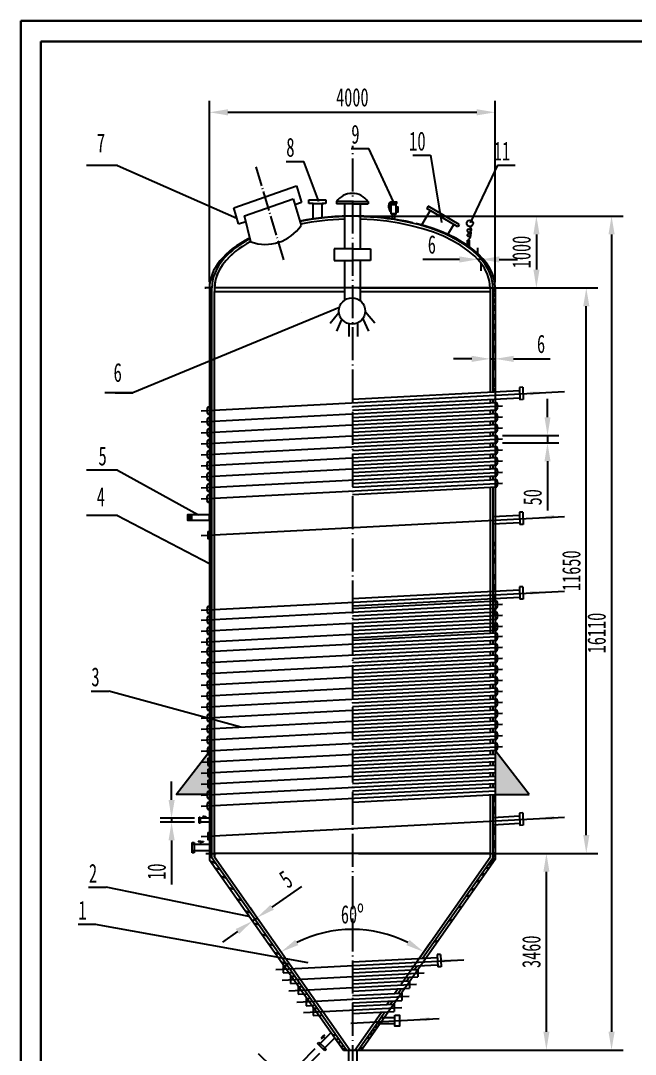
# Model space of a CAD drawing. Header units: millimetres. Extents: x 1191 to 2490, y 1247 to 2558.
# Drawn here: x 1191.2 to 1258.1, y 1314.1 to 1426.7 of the extents above; entities that cross this region are included whole.
import ezdxf

# ---------------------------------------------------------------- set-up
doc = ezdxf.new("R2010")
doc.units = ezdxf.units.MM
doc.header["$LTSCALE"] = 0.03
doc.linetypes.add('ACAD_ISO04W100', pattern=[30, 24, -3, 0, -3])
doc.layers.add('细实线', color=7, linetype='Continuous')
doc.styles.get("Standard").update_dxf_attribs({"font": '', "width": 0.65, "height": 2})
doc.styles.get('Standard').set_extended_font_data('SimSun')
doc.dimstyles.new('标注', dxfattribs={"dimtxt": 2, "dimasz": 2, "dimexe": 1.25, "dimexo": 0.625, "dimtad": 1, "dimdec": 3, "dimtxsty": 'Standard', "dimcen": 2.5, "dimclrd": 256, "dimclre": 256, "dimclrt": 256, "dimadec": 0, "dimazin": 0, "dimtfac": 1, "dimtdec": 3, "dimtmove": 0, "dimatfit": 3, "dimfxl": 1, "dimarcsym": 0})

# ---------------------------------------------------------------- blocks, each defined once
blk = doc.blocks.new('*D1')
at = {"layer": 'Defpoints', "color": 0}
for p in [(1212.28, 1335.59), (1230.02, 1327.43), (1232.23, 1321.23), (1231.89, 1320.74), (1227, 1314.57)]:
    blk.add_point(p, dxfattribs=at)
at = {"layer": '细实线', "lineweight": -2}
blk.add_line((1232.59, 1321.74), (1235.77, 1326.29), dxfattribs=at)
blk.add_arc((1227.28, 1314.17), 13.54, 63.4693, 116.5307, dxfattribs=at)
at = {"layer": '细实线'}
for points in [[(1221.4, 1326), (1221.06, 1326.57), (1219.52, 1325.26)], [(1233.5, 1326.57), (1233.16, 1326), (1235.05, 1325.26)]]:
    blk.add_solid(points, dxfattribs=at)
at = {"layer": '细实线', "lineweight": 25, "insert": (1227.28, 1329.34), "char_height": 2, "attachment_point": 5}
blk.add_mtext('60º', dxfattribs=at)
blk = doc.blocks.new('*D2')
at = {"layer": 'Defpoints', "color": 0}
for p in [(1242.83, 1416.73), (1211.73, 1397.59), (1242.83, 1397.59)]:
    blk.add_point(p, dxfattribs=at)
at = {"layer": '细实线', "lineweight": -2}
for p, q in [((1211.73, 1398.22), (1211.73, 1417.98)), ((1242.83, 1398.22), (1242.83, 1417.98)), ((1213.73, 1416.73), (1240.83, 1416.73))]:
    blk.add_line(p, q, dxfattribs=at)
at = {"layer": '细实线'}
for points in [[(1213.73, 1417.06), (1213.73, 1416.39), (1211.73, 1416.73)], [(1240.83, 1417.06), (1240.83, 1416.39), (1242.83, 1416.73)]]:
    blk.add_solid(points, dxfattribs=at)
at = {"layer": '细实线', "lineweight": 25, "insert": (1227.28, 1418.35), "char_height": 2, "attachment_point": 5}
blk.add_mtext('4000', dxfattribs=at)
blk = doc.blocks.new('*D3')
at = {"layer": 'Defpoints', "color": 0}
for p in [(1227.32, 1335.99), (1248.41, 1335.99), (1227.3, 1314.57)]:
    blk.add_point(p, dxfattribs=at)
at = {"layer": '细实线', "lineweight": -2}
for p, q in [((1227.94, 1335.99), (1249.66, 1335.99)), ((1248.41, 1316.57), (1248.41, 1333.99)), ((1227.93, 1314.57), (1249.66, 1314.57))]:
    blk.add_line(p, q, dxfattribs=at)
at = {"layer": '细实线'}
for points in [[(1248.08, 1333.99), (1248.74, 1333.99), (1248.41, 1335.99)], [(1248.08, 1316.57), (1248.74, 1316.57), (1248.41, 1314.57)]]:
    blk.add_solid(points, dxfattribs=at)
at = {"layer": '细实线', "lineweight": 25, "insert": (1246.78, 1325.28), "char_height": 2, "attachment_point": 5, "rotation": 90}
blk.add_mtext('3460', dxfattribs=at)
blk = doc.blocks.new('*D4')
at = {"layer": 'Defpoints', "color": 0}
for p in [(1227.32, 1405.43), (1227.32, 1397.59), (1247.32, 1397.59)]:
    blk.add_point(p, dxfattribs=at)
at = {"layer": '细实线', "lineweight": -2}
for p, q in [((1227.94, 1405.43), (1248.57, 1405.43)), ((1247.32, 1403.43), (1247.32, 1399.59)), ((1227.94, 1397.59), (1248.57, 1397.59))]:
    blk.add_line(p, q, dxfattribs=at)
at = {"layer": '细实线'}
for points in [[(1246.99, 1403.43), (1247.66, 1403.43), (1247.32, 1405.43)], [(1246.99, 1399.59), (1247.66, 1399.59), (1247.32, 1397.59)]]:
    blk.add_solid(points, dxfattribs=at)
at = {"layer": '细实线', "lineweight": 25, "insert": (1245.7, 1401.51), "char_height": 2, "attachment_point": 5, "rotation": 90}
blk.add_mtext('1000', dxfattribs=at)
blk = doc.blocks.new('*D5')
at = {"layer": 'Defpoints', "color": 0}
for p in [(1227.32, 1405.43), (1227.32, 1314.57), (1255.5, 1314.57)]:
    blk.add_point(p, dxfattribs=at)
at = {"layer": '细实线', "lineweight": -2}
for p, q in [((1227.94, 1405.43), (1256.75, 1405.43)), ((1255.5, 1403.43), (1255.5, 1316.57)), ((1227.94, 1314.57), (1256.75, 1314.57))]:
    blk.add_line(p, q, dxfattribs=at)
at = {"layer": '细实线'}
for points in [[(1255.17, 1403.43), (1255.84, 1403.43), (1255.5, 1405.43)], [(1255.17, 1316.57), (1255.84, 1316.57), (1255.5, 1314.57)]]:
    blk.add_solid(points, dxfattribs=at)
at = {"layer": '细实线', "lineweight": 25, "insert": (1253.88, 1360), "char_height": 2, "attachment_point": 5, "rotation": 90}
blk.add_mtext('16110', dxfattribs=at)
blk = doc.blocks.new('*D6')
at = {"layer": 'Defpoints', "color": 0}
for p in [(1241.28, 1401.01), (1240.94, 1400.7), (1240.94, 1400.7)]:
    blk.add_point(p, dxfattribs=at)
at = {"layer": '细实线', "lineweight": -2}
for p, q in [((1240.94, 1401.32), (1240.94, 1401.95)), ((1238.94, 1400.7), (1234.94, 1400.7)), ((1241.28, 1400.7), (1240.94, 1400.7)), ((1241.28, 1400.38), (1241.28, 1399.45)), ((1243.28, 1400.7), (1245.28, 1400.7))]:
    blk.add_line(p, q, dxfattribs=at)
at = {"layer": '细实线'}
for points in [[(1238.94, 1401.03), (1238.94, 1400.36), (1240.94, 1400.7)], [(1243.28, 1401.03), (1243.28, 1400.36), (1241.28, 1400.7)]]:
    blk.add_solid(points, dxfattribs=at)
at = {"layer": '细实线', "lineweight": 25, "insert": (1235.94, 1402.32), "char_height": 2, "attachment_point": 5}
blk.add_mtext('6', dxfattribs=at)
blk = doc.blocks.new('*D7')
at = {"layer": 'Defpoints', "color": 0}
for p in [(1242.28, 1390.02), (1242.83, 1390.02), (1242.83, 1389.87)]:
    blk.add_point(p, dxfattribs=at)
at = {"layer": '细实线', "lineweight": -2}
for p, q in [((1240.28, 1389.87), (1238.28, 1389.87)), ((1242.28, 1389.87), (1242.83, 1389.87)), ((1244.83, 1389.87), (1248.82, 1389.87)), ((1242.28, 1389.39), (1242.28, 1388.62)), ((1242.83, 1389.39), (1242.83, 1388.62))]:
    blk.add_line(p, q, dxfattribs=at)
at = {"layer": '细实线'}
for points in [[(1240.28, 1390.2), (1240.28, 1389.53), (1242.28, 1389.87)], [(1244.83, 1390.2), (1244.83, 1389.53), (1242.83, 1389.87)]]:
    blk.add_solid(points, dxfattribs=at)
at = {"layer": '细实线', "lineweight": 25, "insert": (1247.83, 1391.49), "char_height": 2, "attachment_point": 5}
blk.add_mtext('6', dxfattribs=at)
blk = doc.blocks.new('*D8')
at = {"layer": 'Defpoints', "color": 0}
for p in [(1207.6, 1339.4), (1210.72, 1339.82), (1210.72, 1339.4)]:
    blk.add_point(p, dxfattribs=at)
at = {"layer": '细实线', "lineweight": -2}
for p, q in [((1207.6, 1341.82), (1207.6, 1343.82)), ((1210.1, 1339.82), (1206.35, 1339.82)), ((1210.1, 1339.4), (1206.35, 1339.4)), ((1207.6, 1339.82), (1207.6, 1339.4)), ((1207.6, 1337.4), (1207.6, 1332.61))]:
    blk.add_line(p, q, dxfattribs=at)
at = {"layer": '细实线'}
for points in [[(1207.27, 1341.82), (1207.94, 1341.82), (1207.6, 1339.82)], [(1207.27, 1337.4), (1207.94, 1337.4), (1207.6, 1339.4)]]:
    blk.add_solid(points, dxfattribs=at)
at = {"layer": '细实线', "lineweight": 25, "insert": (1205.98, 1334.01), "char_height": 2, "attachment_point": 5, "rotation": 90}
blk.add_mtext('10', dxfattribs=at)
blk = doc.blocks.new('*D9')
at = {"layer": 'Defpoints', "color": 0}
for p in [(1243.01, 1381.51), (1243.01, 1380.71), (1248.53, 1380.71)]:
    blk.add_point(p, dxfattribs=at)
at = {"layer": '细实线', "lineweight": -2}
for p, q in [((1248.53, 1383.51), (1248.53, 1385.51)), ((1243.64, 1381.51), (1249.78, 1381.51)), ((1243.64, 1380.71), (1249.78, 1380.71)), ((1248.53, 1381.51), (1248.53, 1380.71)), ((1248.53, 1378.71), (1248.53, 1373.35))]:
    blk.add_line(p, q, dxfattribs=at)
at = {"layer": '细实线'}
for points in [[(1248.2, 1383.51), (1248.86, 1383.51), (1248.53, 1381.51)], [(1248.2, 1378.71), (1248.86, 1378.71), (1248.53, 1380.71)]]:
    blk.add_solid(points, dxfattribs=at)
at = {"layer": '细实线', "lineweight": 25, "insert": (1246.91, 1374.79), "char_height": 2, "attachment_point": 5, "rotation": 90}
blk.add_mtext('50', dxfattribs=at)
blk = doc.blocks.new('*D12')
at = {"layer": 'Defpoints', "color": 0}
for p in [(1216.91, 1328.98), (1216.91, 1328.98), (1216.41, 1328.63)]:
    blk.add_point(p, dxfattribs=at)
at = {"layer": '细实线', "lineweight": -2}
for p, q in [((1218.55, 1330.13), (1221.79, 1332.39)), ((1216.55, 1329.49), (1216.19, 1330.01)), ((1216.05, 1329.14), (1215.69, 1329.65)), ((1216.41, 1328.63), (1216.91, 1328.98)), ((1214.77, 1327.48), (1213.13, 1326.33))]:
    blk.add_line(p, q, dxfattribs=at)
at = {"layer": '细实线'}
for points in [[(1218.36, 1330.4), (1218.74, 1329.86), (1216.91, 1328.98)], [(1214.58, 1327.75), (1214.96, 1327.21), (1216.41, 1328.63)]]:
    blk.add_solid(points, dxfattribs=at)
at = {"layer": '细实线', "lineweight": 25, "insert": (1220.05, 1333.17), "char_height": 2, "attachment_point": 5, "rotation": 35}
blk.add_mtext('5', dxfattribs=at)
blk = doc.blocks.new('*D13')
at = {"layer": 'Defpoints', "color": 0}
for p in [(1242.83, 1397.59), (1252.75, 1397.59), (1242.83, 1335.99)]:
    blk.add_point(p, dxfattribs=at)
at = {"layer": '细实线', "lineweight": -2}
for p, q in [((1243.46, 1397.59), (1254, 1397.59)), ((1252.75, 1337.99), (1252.75, 1395.59)), ((1243.46, 1335.99), (1254, 1335.99))]:
    blk.add_line(p, q, dxfattribs=at)
at = {"layer": '细实线'}
for points in [[(1252.42, 1395.59), (1253.09, 1395.59), (1252.75, 1397.59)], [(1252.42, 1337.99), (1253.09, 1337.99), (1252.75, 1335.99)]]:
    blk.add_solid(points, dxfattribs=at)
at = {"layer": '细实线', "lineweight": 25, "insert": (1251.13, 1366.79), "char_height": 2, "attachment_point": 5, "rotation": 90}
blk.add_mtext('11650', dxfattribs=at)
blk = doc.blocks.new('*D15')
at = {"layer": 'Defpoints', "color": 0}
for p in [(1223.65, 1315.14), (1224.14, 1314.65), (1220.38, 1310.86)]:
    blk.add_point(p, dxfattribs=at)
at = {"layer": '细实线', "lineweight": -2}
for p, q in [((1218.47, 1312.76), (1217.05, 1314.17)), ((1223.21, 1314.69), (1219.02, 1310.46)), ((1223.7, 1314.21), (1219.51, 1309.98)), ((1219.9, 1311.35), (1220.38, 1310.86)), ((1221.81, 1309.46), (1225.3, 1305.99))]:
    blk.add_line(p, q, dxfattribs=at)
at = {"layer": '细实线'}
for points in [[(1218.71, 1312.99), (1218.24, 1312.52), (1219.9, 1311.35)], [(1222.04, 1309.69), (1221.57, 1309.22), (1220.38, 1310.86)]]:
    blk.add_solid(points, dxfattribs=at)
at = {"layer": '细实线', "lineweight": 25, "insert": (1225.41, 1308.17), "char_height": 2, "attachment_point": 5, "rotation": 315.2608}
blk.add_mtext('80', dxfattribs=at)

msp = doc.modelspace()

# ---------------------------------------------------------------- hatches: boundary and pattern name
at = {"layer": '细实线', "lineweight": 25}
h = msp.add_hatch(color=7, dxfattribs=at)
h.paths.add_polyline_path([(1246.6546, 1385.8996), (1249.3193, 1386.2402), (1249.2926, 1386.2408), (1246.6439, 1386.1013)])
h.paths.add_polyline_path([(1246.6439, 1386.1013), (1249.2926, 1386.2408), (1246.6335, 1386.2987)])
for points in [[(1209.559, 1372.2961), (1209.7682, 1372.2961), (1209.7682, 1372.8936), (1209.559, 1372.8936)], [(1211.8067, 1347.2107), (1211.8067, 1342.4108), (1208.1035, 1342.4108)], [(1242.8303, 1347.2107), (1242.8303, 1342.4108), (1246.5335, 1342.4108)]]:
    msp.add_hatch(color=256, dxfattribs=at).paths.add_polyline_path(points)
h = msp.add_hatch(color=7, dxfattribs=at)
h.paths.add_polyline_path([(1249.2376, 1372.848), (1246.5728, 1372.5074), (1246.5996, 1372.5068), (1249.2482, 1372.6464)])
h.paths.add_polyline_path([(1249.2482, 1372.6464), (1246.5996, 1372.5068), (1249.2586, 1372.449)])
h = msp.add_hatch(color=7, dxfattribs=at)
h.paths.add_polyline_path([(1211.6034, 1371.0639), (1211.5534, 1371.0613), (1211.5534, 1370.6613), (1211.6034, 1370.6639)])
h.paths.add_polyline_path([(1211.6034, 1370.6639), (1211.5534, 1370.6613), (1211.5534, 1370.2613), (1211.6034, 1370.2639)])
h = msp.add_hatch(color=7, dxfattribs=at)
h.paths.add_polyline_path([(1246.6527, 1364.1778), (1249.3174, 1364.5184), (1249.2907, 1364.5189), (1246.642, 1364.3794)])
h.paths.add_polyline_path([(1246.642, 1364.3794), (1249.2907, 1364.5189), (1246.6316, 1364.5768)])
h = msp.add_hatch(color=7, dxfattribs=at)
h.paths.add_polyline_path([(1211.6034, 1346.3641), (1211.5534, 1346.3615), (1211.5534, 1345.9615), (1211.6034, 1345.9641)])
h.paths.add_polyline_path([(1211.6034, 1345.9641), (1211.5534, 1345.9615), (1211.5534, 1345.5615), (1211.6034, 1345.5641)])
h = msp.add_hatch(color=7, dxfattribs=at)
h.paths.add_polyline_path([(1211.6034, 1345.1641), (1211.5534, 1345.1615), (1211.5534, 1344.7615), (1211.6034, 1344.7641)])
h.paths.add_polyline_path([(1211.6034, 1344.7641), (1211.5534, 1344.7615), (1211.5534, 1344.3615), (1211.6034, 1344.3642)])
h = msp.add_hatch(color=7, dxfattribs=at)
h.paths.add_polyline_path([(1211.6034, 1343.9642), (1211.5534, 1343.9615), (1211.5534, 1343.5615), (1211.6034, 1343.5642)])
h.paths.add_polyline_path([(1211.6034, 1343.5642), (1211.5534, 1343.5615), (1211.5534, 1343.1615), (1211.6034, 1343.1642)])
h = msp.add_hatch(color=7, dxfattribs=at)
h.paths.add_polyline_path([(1249.2376, 1340.0637), (1246.5729, 1339.7231), (1246.5996, 1339.7226), (1249.2483, 1339.8621)])
h.paths.add_polyline_path([(1249.2483, 1339.8621), (1246.5996, 1339.7226), (1249.2587, 1339.6647)])
h = msp.add_hatch(color=7, dxfattribs=at)
h.paths.add_polyline_path([(1211.6034, 1338.2803), (1211.5534, 1338.2776), (1211.5534, 1337.8777), (1211.6034, 1337.8803)])
h.paths.add_polyline_path([(1211.6034, 1337.8803), (1211.5534, 1337.8777), (1211.5534, 1337.4777), (1211.6034, 1337.4803)])
h = msp.add_hatch(color=7, dxfattribs=at)
h.paths.add_polyline_path([(1237.0354, 1324.0722), (1239.7001, 1324.4128), (1239.6734, 1324.4134), (1237.0247, 1324.2738)])
h.paths.add_polyline_path([(1237.0247, 1324.2738), (1239.6734, 1324.4134), (1237.0143, 1324.4712)])
h = msp.add_hatch(color=7, dxfattribs=at)
h.paths.add_polyline_path([(1235.6683, 1318.14), (1233.0035, 1317.7994), (1233.0303, 1317.7988), (1235.6789, 1317.9384)])
h.paths.add_polyline_path([(1235.6789, 1317.9384), (1233.0303, 1317.7988), (1235.6893, 1317.741)])

# ---------------------------------------------------------------- linework, layer by layer
at = {"layer": '细实线', "lineweight": 30}
for p in [(1191.1747, 1247.0559), (1324.7722, 1426.7096)]:
    msp.add_line(p, (1191.1747, 1426.7096), dxfattribs=at)
at = {"layer": '细实线', "color": 7, "lineweight": 30}
for p, q in [((1193.3753, 1248.942), (1193.3753, 1424.4379)), ((1193.3753, 1424.4379), (1322.5223, 1424.4379))]:
    msp.add_line(p, q, dxfattribs=at)
at = {"layer": '细实线', "lineweight": 25}
for p, q in [((1227.1378, 1412.7991), (1229.0675, 1412.7991)), ((1231.7545, 1406.9758), (1229.0675, 1412.7991)), ((1220.0614, 1411.3738), (1221.991, 1411.3738)), ((1223.6439, 1407.0209), (1221.991, 1411.3738)), ((1233.8781, 1412.0479), (1235.8078, 1412.0479)), ((1235.8078, 1412.0479), (1236.9883, 1404.7129)), ((1243.09, 1410.9786), (1240.0959, 1404.7009)), ((1243.09, 1410.9786), (1245.0196, 1410.9786)), ((1201.7152, 1410.9298), (1214.7143, 1405.1891)), ((1214.3741, 1406.3298), (1221.2147, 1408.7066)), ((1221.2147, 1408.7066), (1221.7352, 1406.8869)), ((1215.5266, 1405.4571), (1220.8429, 1407.2954)), ((1220.8429, 1407.2954), (1221.698, 1404.3987)), ((1221.7352, 1406.8869), (1221.0333, 1406.6506)), ((1222.5279, 1406.808), (1222.5279, 1407.2082)), ((1222.5279, 1407.2082), (1224.4107, 1407.2082)), ((1223.0046, 1406.808), (1222.5279, 1406.808)), ((1223.0046, 1406.808), (1224.1964, 1406.7845)), ((1223.9821, 1405.2058), (1223.9821, 1406.7845)), ((1224.4107, 1406.7845), (1223.9821, 1406.7845)), ((1224.4107, 1407.2082), (1224.4107, 1406.7845)), ((1231.425, 1406.9193), (1231.3699, 1406.9193)), ((1231.425, 1406.8259), (1231.3699, 1406.8259)), ((1231.5667, 1406.6521), (1231.5667, 1406.7799)), ((1231.945, 1406.6521), (1231.945, 1406.7799)), ((1214.8946, 1404.5844), (1214.3741, 1406.3298)), ((1216.233, 1402.6161), (1215.5266, 1405.4571)), ((1231.3824, 1405.8697), (1231.4092, 1405.8742)), ((1231.9195, 1405.6561), (1231.6094, 1405.6561)), ((1231.6094, 1405.6561), (1231.6094, 1405.117)), ((1231.9195, 1405.07), (1231.9195, 1405.6561)), ((1214.8946, 1404.5844), (1215.681, 1404.8364)), ((1239.8334, 1402.2191), (1239.8334, 1402.7938)), ((1239.8334, 1402.7807), (1240.0239, 1402.7807)), ((1240.0239, 1402.085), (1240.0239, 1402.7807)), ((1211.953, 1397.5952), (1211.2208, 1397.5952)), ((1211.2208, 1397.5952), (1211.3428, 1397.5952)), ((1211.985, 1397.5924), (1211.7259, 1397.5924)), ((1211.7259, 1397.5924), (1211.7259, 1335.2724)), ((1211.7259, 1397.4788), (1211.9856, 1397.271)), ((1217.3543, 1397.6246), (1217.3543, 1397.5825)), ((1242.2843, 1397.5914), (1242.8295, 1397.5914)), ((1242.8303, 1397.5915), (1242.5808, 1397.1164)), ((1242.5849, 1397.5931), (1242.5863, 1397.593)), ((1242.8303, 1397.5916), (1242.8303, 1335.3157)), ((1211.7259, 1396.8135), (1211.9852, 1396.5878)), ((1242.8292, 1397.0942), (1242.5815, 1396.5756)), ((1242.8331, 1396.4642), (1242.5854, 1395.9068)), ((1225.8678, 1395.4506), (1203.3735, 1386.1668)), ((1211.7259, 1396.0324), (1211.9848, 1395.786)), ((1242.8294, 1395.7372), (1242.5833, 1395.0651)), ((1211.7259, 1395.0699), (1211.9842, 1394.8026)), ((1221.757, 1394.9423), (1221.757, 1394.9423)), ((1225.8064, 1394.8718), (1224.8755, 1393.7226)), ((1226.0991, 1394.1726), (1225.5644, 1392.8763)), ((1228.4081, 1394.2214), (1229.0371, 1392.9005)), ((1228.7008, 1395.0019), (1229.7319, 1393.792)), ((1242.8286, 1394.7552), (1242.5809, 1394.0864)), ((1211.7259, 1394.0032), (1211.9837, 1393.7847)), ((1226.9122, 1393.6685), (1226.9122, 1392.2877)), ((1227.839, 1393.7498), (1227.839, 1392.3187)), ((1242.8214, 1393.7354), (1242.5836, 1393.0695)), ((1211.7259, 1392.4334), (1211.9834, 1392.2093)), ((1242.8372, 1392.6891), (1242.5836, 1391.8172)), ((1242.8372, 1391.3416), (1242.5836, 1390.4539)), ((1211.7259, 1390.5294), (1211.9834, 1390.3031)), ((1242.8337, 1389.7335), (1242.58, 1388.5414)), ((1211.7259, 1389.0662), (1211.9834, 1388.8344)), ((1211.7259, 1387.3223), (1211.9834, 1387.0647)), ((1242.8337, 1387.882), (1242.5833, 1386.7211)), ((1242.8269, 1386.7201), (1242.7224, 1386.2982)), ((1203.3735, 1386.1668), (1200.3319, 1386.1668)), ((1201.4439, 1386.1668), (1203.3735, 1386.1668)), ((1211.7259, 1385.0659), (1211.9834, 1384.8084)), ((1201.7152, 1377.7405), (1210.5313, 1372.8936)), ((1201.7152, 1372.8178), (1211.7259, 1367.5726)), ((1242.8213, 1369.8909), (1242.5714, 1369.4677)), ((1242.829, 1369.1407), (1242.5813, 1368.5066)), ((1242.8303, 1368.2439), (1242.5813, 1367.5258)), ((1211.7259, 1366.7912), (1211.9834, 1366.6351)), ((1211.7259, 1366.0287), (1211.9834, 1365.8783)), ((1242.8251, 1366.461), (1242.591, 1365.7798)), ((1242.8259, 1365.3564), (1242.5833, 1364.6555)), ((1211.7259, 1364.4497), (1211.9834, 1364.281)), ((1242.8259, 1364.3074), (1242.5833, 1363.2696)), ((1211.7259, 1363.1885), (1211.9834, 1363.0252)), ((1242.8329, 1362.6481), (1242.5877, 1361.7898)), ((1211.7259, 1361.9071), (1211.9834, 1361.7585)), ((1211.7259, 1360.7447), (1211.9834, 1360.6195)), ((1242.8331, 1361.1399), (1242.5862, 1360.0501)), ((1211.7259, 1359.1571), (1211.9834, 1359.0125)), ((1198.8379, 1353.6836), (1200.7676, 1353.6836)), ((1215.1273, 1349.7499), (1200.7676, 1353.6836)), ((1208.1035, 1342.4108), (1211.8067, 1347.2107)), ((1246.5335, 1342.4108), (1242.8303, 1347.2107)), ((1211.8067, 1342.4108), (1208.1035, 1342.4108)), ((1242.81, 1342.373), (1242.592, 1341.4466)), ((1242.8303, 1342.4108), (1246.5335, 1342.4108)), ((1242.8236, 1341.1196), (1242.5833, 1340.2117)), ((1210.5974, 1339.2726), (1210.5974, 1339.9526)), ((1210.5974, 1339.9526), (1210.7234, 1339.9526)), ((1211.7259, 1339.818), (1210.5974, 1339.818)), ((1211.7259, 1339.4045), (1210.5974, 1339.4045)), ((1210.7219, 1339.2726), (1210.5974, 1339.2726)), ((1210.7219, 1339.4045), (1210.7219, 1339.2726)), ((1210.7234, 1339.9526), (1210.7234, 1339.4045)), ((1211.1616, 1340.0132), (1210.9938, 1340.0132)), ((1210.9938, 1340.0132), (1210.9938, 1339.9814)), ((1211.1616, 1339.9814), (1210.9938, 1339.9814)), ((1211.1616, 1340.0132), (1211.3294, 1340.0132)), ((1211.1616, 1339.818), (1211.1616, 1339.9814)), ((1211.1616, 1339.9814), (1211.3294, 1339.9814)), ((1211.3294, 1340.0132), (1211.3294, 1339.9814)), ((1242.8315, 1338.9675), (1242.5862, 1337.9866)), ((1209.845, 1336.06), (1209.845, 1337.1934)), ((1209.845, 1337.1934), (1210.055, 1337.1934)), ((1211.7259, 1336.969), (1209.845, 1336.969)), ((1210.055, 1337.1934), (1210.055, 1336.2799)), ((1210.7855, 1337.2944), (1210.5058, 1337.2944)), ((1210.5058, 1337.2944), (1210.5058, 1337.2413)), ((1210.7855, 1337.2413), (1210.5058, 1337.2413)), ((1210.7855, 1337.2944), (1211.0651, 1337.2944)), ((1210.7855, 1336.969), (1210.7855, 1337.2413)), ((1210.7855, 1337.2413), (1211.0651, 1337.2413)), ((1211.0651, 1337.2944), (1211.0651, 1337.2413)), ((1242.8315, 1337.4553), (1242.5862, 1336.5289)), ((1211.7259, 1336.2799), (1209.845, 1336.2799)), ((1210.0526, 1336.06), (1209.845, 1336.06)), ((1210.0526, 1336.2799), (1210.0526, 1336.06)), ((1211.3428, 1335.9688), (1212.4411, 1335.9688)), ((1242.821, 1336.1786), (1242.5819, 1335.5045)), ((1211.7138, 1335.2895), (1226.3134, 1314.5685)), ((1211.7869, 1335.1858), (1212.3703, 1334.9436)), ((1212.3243, 1334.4231), (1212.8331, 1334.2827)), ((1242.8267, 1335.3106), (1228.2866, 1314.5685)), ((1242.2174, 1334.4439), (1241.7444, 1334.2983)), ((1242.5334, 1334.8894), (1242.0392, 1334.7192)), ((1242.8292, 1335.3133), (1242.2513, 1335.0181)), ((1242.584, 1335.4813), (1242.833, 1335.3138)), ((1212.9318, 1333.5608), (1213.4945, 1333.3382)), ((1241.7723, 1333.8016), (1241.2451, 1333.5852)), ((1198.5688, 1332.2974), (1200.4985, 1332.2974)), ((1216.0209, 1329.1214), (1200.4985, 1332.2974)), ((1213.8455, 1332.264), (1214.3708, 1332.0866)), ((1241.2388, 1333.0453), (1240.7265, 1332.8445)), ((1214.7028, 1331.0473), (1215.1929, 1330.9125)), ((1240.0852, 1331.3997), (1239.6305, 1331.2793)), ((1240.6015, 1332.1361), (1240.1316, 1331.9949)), ((1239.2421, 1330.1969), (1238.7844, 1330.071)), ((1215.6359, 1329.723), (1216.1446, 1329.5534)), ((1238.2357, 1328.7613), (1237.7602, 1328.6081)), ((1197.421, 1328.284), (1199.3507, 1328.284)), ((1199.3012, 1328.2878), (1222.4524, 1324.1106)), ((1216.5813, 1328.3812), (1217.0688, 1328.2336)), ((1217.4145, 1327.1986), (1217.892, 1327.0578)), ((1218.158, 1326.1433), (1218.6335, 1325.9989)), ((1236.6181, 1326.4537), (1236.1529, 1326.3127)), ((1218.8322, 1325.1864), (1219.2945, 1325.0548)), ((1219.5378, 1324.185), (1220.3285, 1323.9137)), ((1230.4409, 1318.112), (1231.9189, 1318.112)), ((1224.9719, 1316.4725), (1223.648, 1315.1365)), ((1229.5831, 1316.418), (1229.1016, 1316.2424)), ((1229.835, 1316.7774), (1229.3614, 1316.6135)), ((1230.1024, 1317.1589), (1229.6254, 1316.9905)), ((1229.9637, 1317.4487), (1231.9196, 1317.4487)), ((1223.4886, 1315.2945), (1223.6364, 1315.4437)), ((1224.2937, 1314.4967), (1223.4886, 1315.2945)), ((1223.6364, 1315.4437), (1224.2853, 1314.8006)), ((1224.0788, 1316.0336), (1223.882, 1315.835)), ((1223.882, 1315.835), (1223.9197, 1315.7976)), ((1224.1165, 1315.9962), (1223.9197, 1315.7976)), ((1224.0788, 1316.0336), (1224.2756, 1316.2322)), ((1224.1165, 1315.9962), (1224.3133, 1316.1949)), ((1224.31, 1315.8045), (1224.1165, 1315.9962)), ((1225.3751, 1315.9003), (1224.1375, 1314.6515)), ((1225.1188, 1316.264), (1225.491, 1316.2054)), ((1225.4423, 1315.8049), (1225.81, 1315.7498)), ((1225.6912, 1315.4516), (1226.0546, 1315.4005)), ((1229.2495, 1315.9421), (1228.8153, 1315.8336)), ((1224.2836, 1314.7989), (1224.4397, 1314.6441)), ((1224.4397, 1314.6441), (1224.2937, 1314.4967)), ((1225.9954, 1315.0198), (1226.3642, 1314.9584)), ((1226.198, 1314.7323), (1226.573, 1314.66)), ((1226.3141, 1314.5685), (1228.2866, 1314.5685)), ((1226.8788, 1314.5685), (1226.8788, 1312.1222)), ((1227.7751, 1314.5685), (1227.7751, 1312.1222)), ((1228.4793, 1314.8435), (1228.0271, 1314.7078))]:
    msp.add_line(p, q, dxfattribs=at)
at = {"layer": '细实线', "color": 1, "linetype": 'ACAD_ISO04W100', "lineweight": 25, "ltscale": 5}
msp.add_line((1227.3185, 1306.9121), (1227.3185, 1413.0647), dxfattribs=at)
at = {"layer": '细实线', "color": 7, "lineweight": 25}
for p, q in [((1201.7152, 1410.9298), (1198.3328, 1410.9298)), ((1223.0046, 1405.0785), (1223.0046, 1406.808)), ((1227.2833, 1407.003), (1225.567, 1407.003)), ((1225.567, 1407.003), (1225.567, 1406.7599)), ((1227.2833, 1406.7599), (1225.567, 1406.7599)), ((1226.4251, 1406.7599), (1226.4251, 1401.845)), ((1227.2833, 1407.003), (1228.9997, 1407.003)), ((1227.2833, 1406.7599), (1228.9997, 1406.7599)), ((1228.1415, 1406.7599), (1228.1415, 1401.845)), ((1228.9997, 1407.003), (1228.9997, 1406.7599)), ((1235.5427, 1406.5042), (1235.3953, 1406.2541)), ((1238.921, 1404.5131), (1235.5427, 1406.5042)), ((1235.7535, 1406.0429), (1234.8128, 1404.4468)), ((1238.7736, 1404.263), (1235.3953, 1406.2541)), ((1237.6898, 1403.414), (1238.3406, 1404.5182)), ((1238.921, 1404.5131), (1238.7736, 1404.263)), ((1227.2833, 1401.845), (1225.2913, 1401.845)), ((1225.2913, 1401.845), (1225.2913, 1400.5683)), ((1227.2833, 1401.845), (1229.2754, 1401.845)), ((1229.2754, 1401.845), (1229.2754, 1400.5683)), ((1225.2913, 1400.5683), (1227.2833, 1400.5683)), ((1226.4251, 1400.5683), (1226.4251, 1396.2501)), ((1229.2754, 1400.5683), (1227.2833, 1400.5683)), ((1228.1415, 1400.5683), (1228.1415, 1396.2031)), ((1211.9834, 1335.4962), (1211.9834, 1397.5906)), ((1211.9834, 1393.1999), (1211.9858, 1397.5906)), ((1212.2834, 1397.5906), (1212.2834, 1397.1906)), ((1242.2833, 1397.5906), (1212.2834, 1397.5906)), ((1242.2833, 1397.5906), (1242.2833, 1397.1906)), ((1242.5833, 1397.5906), (1242.5833, 1386.285)), ((1212.2834, 1397.1906), (1226.4251, 1397.1906)), ((1212.2834, 1335.5908), (1212.2834, 1397.1906)), ((1228.1415, 1397.1906), (1242.2833, 1397.1906)), ((1242.2833, 1397.1906), (1242.2833, 1386.2692)), ((1210.8104, 1384.2096), (1250.3759, 1386.2959)), ((1227.2833, 1385.4783), (1245.4918, 1386.4384)), ((1245.8425, 1386.7667), (1245.4821, 1386.7547)), ((1245.4821, 1386.7547), (1245.5231, 1385.4162)), ((1245.8422, 1386.7667), (1245.8823, 1385.4281)), ((1227.2833, 1384.6783), (1245.5163, 1385.6397)), ((1227.2833, 1384.2783), (1243.0133, 1385.1077)), ((1242.2833, 1385.4692), (1242.2833, 1385.0692)), ((1242.5833, 1385.485), (1242.5833, 1385.0851)), ((1245.8823, 1385.4281), (1245.5231, 1385.4162)), ((1210.8104, 1383.0097), (1243.6438, 1384.741)), ((1211.5534, 1384.6488), (1211.9834, 1384.6715)), ((1227.2833, 1383.4783), (1243.0133, 1384.3077)), ((1242.2833, 1384.2693), (1242.2833, 1383.8693)), ((1242.5833, 1384.2851), (1242.5833, 1383.8851)), ((1210.8104, 1381.8097), (1243.6438, 1383.541)), ((1211.5534, 1383.8488), (1211.9834, 1383.8715)), ((1211.5534, 1383.4488), (1211.9834, 1383.4715)), ((1227.2833, 1383.0783), (1243.0133, 1383.9078)), ((1227.2833, 1382.2783), (1243.0133, 1383.1078)), ((1242.2833, 1383.0693), (1242.2833, 1382.6693)), ((1242.5833, 1383.0851), (1242.5833, 1382.6851)), ((1210.8104, 1380.6097), (1243.6438, 1382.341)), ((1211.5534, 1382.6489), (1211.9834, 1382.6715)), ((1211.5534, 1382.2489), (1211.9834, 1382.2715)), ((1227.2833, 1381.8783), (1243.0133, 1382.7078)), ((1227.2833, 1381.0784), (1243.0133, 1381.9078)), ((1242.2833, 1381.8693), (1242.2833, 1381.4693)), ((1242.5833, 1381.8851), (1242.5833, 1381.4851)), ((1210.8104, 1379.4098), (1243.6438, 1381.1411)), ((1211.5534, 1381.4489), (1211.9834, 1381.4716)), ((1211.5534, 1381.0489), (1211.9834, 1381.0716)), ((1227.2833, 1380.6784), (1243.0133, 1381.5078)), ((1227.2833, 1379.8784), (1243.0133, 1380.7078)), ((1242.2833, 1380.6693), (1242.2833, 1380.2693)), ((1242.5833, 1380.6852), (1242.5833, 1380.2852)), ((1210.8104, 1378.2098), (1243.6438, 1379.9411)), ((1211.5534, 1380.2489), (1211.9834, 1380.2716)), ((1211.5534, 1379.8489), (1211.9834, 1379.8716)), ((1227.2833, 1379.4784), (1243.0133, 1380.3078)), ((1227.2833, 1378.6784), (1243.0133, 1379.5079)), ((1242.2833, 1379.4694), (1242.2833, 1379.0694)), ((1242.5833, 1379.4852), (1242.5833, 1379.0852)), ((1210.8104, 1377.0098), (1243.6438, 1378.7411)), ((1211.5359, 1378.6461), (1211.9834, 1378.6697)), ((1211.5534, 1379.0489), (1211.9834, 1379.0716)), ((1227.2833, 1378.2784), (1243.0133, 1379.1079)), ((1227.2833, 1377.4784), (1243.0133, 1378.3079)), ((1201.7152, 1377.7405), (1198.3328, 1377.7405)), ((1210.8104, 1375.8098), (1243.6438, 1377.5412)), ((1211.5359, 1377.8462), (1211.9834, 1377.8697)), ((1211.5359, 1377.4462), (1211.9834, 1377.4698)), ((1227.2833, 1377.0785), (1243.0133, 1377.9079)), ((1242.2833, 1378.2694), (1242.2833, 1377.8694)), ((1242.5833, 1378.2852), (1242.5833, 1377.8852)), ((1210.8104, 1374.6099), (1243.6438, 1376.3412)), ((1211.5359, 1376.6462), (1211.9834, 1376.6698)), ((1211.5359, 1376.2462), (1211.9834, 1376.2698)), ((1227.2833, 1376.2785), (1243.0133, 1377.1079)), ((1227.2833, 1375.8785), (1243.0133, 1376.7079)), ((1242.2833, 1377.0694), (1242.2833, 1376.6694)), ((1242.5833, 1377.0852), (1242.5833, 1376.6852)), ((1211.5345, 1375.0461), (1211.9834, 1375.0698)), ((1211.5359, 1375.4462), (1211.9834, 1375.4698)), ((1227.2833, 1375.0785), (1243.0133, 1375.9079)), ((1242.2833, 1375.8694), (1242.2833, 1375.4695)), ((1242.2833, 1375.4695), (1242.2833, 1359.9816)), ((1242.5833, 1375.8853), (1242.5833, 1369.9205)), ((1211.5345, 1374.2462), (1211.9834, 1374.2698)), ((1242.2833, 1374.6695), (1242.2833, 1374.2695)), ((1242.5833, 1374.6853), (1242.5833, 1374.2853)), ((1201.7152, 1372.8178), (1198.3328, 1372.8178)), ((1210.8104, 1370.6221), (1250.3759, 1372.7084)), ((1242.2833, 1373.4695), (1242.2833, 1373.0695)), ((1242.5833, 1373.4853), (1242.5833, 1373.0853)), ((1242.5833, 1372.6975), (1245.4918, 1372.8508)), ((1245.8425, 1373.1791), (1245.4821, 1373.1671)), ((1245.4821, 1373.1671), (1245.5231, 1371.8286)), ((1245.8422, 1373.1791), (1245.8823, 1371.8406)), ((1242.2833, 1372.2695), (1242.2833, 1371.8695)), ((1242.5833, 1372.2854), (1242.5833, 1371.8854)), ((1242.5833, 1371.8975), (1245.5163, 1372.0521)), ((1245.8823, 1371.8406), (1245.5231, 1371.8286)), ((1211.5534, 1371.0613), (1211.9834, 1371.0839)), ((1211.5534, 1371.0613), (1211.9834, 1371.0839)), ((1211.5534, 1371.0613), (1211.5534, 1370.2651)), ((1242.2833, 1371.0696), (1242.2833, 1370.6696)), ((1242.5833, 1371.0854), (1242.5833, 1370.6854)), ((1211.5534, 1370.2613), (1211.9834, 1370.284)), ((1242.5833, 1369.8854), (1242.5833, 1359.9974)), ((1245.8406, 1365.0448), (1245.4802, 1365.0328)), ((1245.4802, 1365.0328), (1245.5212, 1363.6943)), ((1245.8403, 1365.0448), (1245.8803, 1363.7063)), ((1210.8085, 1362.4878), (1250.3739, 1364.5741)), ((1227.2814, 1363.7564), (1245.4899, 1364.7165)), ((1227.2814, 1362.9564), (1245.5143, 1363.9178)), ((1245.8803, 1363.7063), (1245.5212, 1363.6943)), ((1210.8085, 1361.4048), (1243.6419, 1363.1361)), ((1211.5515, 1362.927), (1211.9815, 1362.9496)), ((1227.2814, 1362.6734), (1243.0113, 1363.5029)), ((1227.2814, 1361.8735), (1243.0113, 1362.7029)), ((1210.8085, 1360.2049), (1243.6419, 1361.9362)), ((1211.5515, 1362.127), (1211.9815, 1362.1496)), ((1211.5515, 1361.844), (1211.9815, 1361.8667)), ((1227.2814, 1361.4735), (1243.0113, 1362.3029)), ((1227.2814, 1360.6735), (1243.0113, 1361.5029)), ((1210.8085, 1359.0049), (1243.6419, 1360.7362)), ((1211.5515, 1361.044), (1211.9815, 1361.0667)), ((1211.5515, 1360.644), (1211.9815, 1360.6667)), ((1227.2814, 1360.2735), (1243.0113, 1361.1029)), ((1227.2814, 1359.4735), (1243.0113, 1360.303)), ((1210.8104, 1357.9378), (1243.6438, 1359.6691)), ((1211.5515, 1359.844), (1211.9815, 1359.8667)), ((1211.5515, 1359.4441), (1211.9815, 1359.4667)), ((1227.2833, 1359.2065), (1243.0133, 1360.0359)), ((1227.2833, 1358.4065), (1243.0133, 1359.2359)), ((1242.2833, 1359.1816), (1242.2833, 1358.7816)), ((1242.5833, 1359.1974), (1242.5833, 1358.7974)), ((1210.8104, 1356.7379), (1243.6438, 1358.4692)), ((1211.5515, 1358.6441), (1211.9815, 1358.6667)), ((1211.5534, 1358.377), (1211.9834, 1358.3997)), ((1227.2833, 1358.0065), (1243.0133, 1358.8359)), ((1210.8104, 1355.5379), (1243.6438, 1357.2692)), ((1211.5534, 1357.577), (1211.9834, 1357.5997)), ((1211.5534, 1357.177), (1211.9834, 1357.1997)), ((1227.2833, 1357.2065), (1243.0133, 1358.0359)), ((1227.2833, 1356.8065), (1243.0133, 1357.6359)), ((1242.2852, 1357.9817), (1242.2852, 1357.5817)), ((1242.5852, 1357.9975), (1242.5852, 1357.5976)), ((1210.8104, 1354.3221), (1243.6438, 1356.0534)), ((1211.5534, 1356.3771), (1211.9834, 1356.3997)), ((1211.5534, 1355.9771), (1211.9834, 1355.9997)), ((1227.2833, 1356.0065), (1243.0133, 1356.836)), ((1227.2833, 1355.5907), (1243.0133, 1356.4202)), ((1242.2852, 1356.7818), (1242.2852, 1356.3818)), ((1242.5852, 1356.7976), (1242.5852, 1356.3976)), ((1210.8104, 1353.1221), (1243.6438, 1354.8534)), ((1211.5534, 1355.1771), (1211.9834, 1355.1998)), ((1211.5534, 1354.7613), (1211.9834, 1354.7839)), ((1227.2833, 1354.7907), (1243.0133, 1355.6202)), ((1227.2833, 1354.3907), (1243.0133, 1355.2202)), ((1242.2852, 1355.5818), (1242.2852, 1355.1818)), ((1242.5852, 1355.5976), (1242.5852, 1355.1976)), ((1210.8104, 1351.9222), (1243.6438, 1353.6535)), ((1211.5534, 1353.9613), (1211.9834, 1353.984)), ((1211.5534, 1353.5613), (1211.9834, 1353.584)), ((1227.2833, 1353.5908), (1243.0133, 1354.4202)), ((1227.2833, 1353.1908), (1243.0133, 1354.0202)), ((1242.2852, 1354.3818), (1242.2852, 1353.9818)), ((1242.5852, 1354.3976), (1242.5852, 1353.9976)), ((1210.8104, 1350.7222), (1243.6438, 1352.4535)), ((1211.5534, 1352.7613), (1211.9834, 1352.784)), ((1227.2833, 1352.3908), (1243.0133, 1353.2202)), ((1227.2833, 1351.9908), (1243.0133, 1352.8202)), ((1242.2852, 1353.1818), (1242.2852, 1352.7819)), ((1242.5852, 1353.1977), (1242.5852, 1352.7977)), ((1211.5534, 1352.3613), (1211.9834, 1352.384)), ((1211.5534, 1351.5614), (1211.9834, 1351.584)), ((1227.2833, 1351.1908), (1243.0133, 1352.0203)), ((1227.2833, 1350.7908), (1243.0133, 1351.6203)), ((1242.2852, 1351.9819), (1242.2852, 1351.5819)), ((1242.5852, 1351.9977), (1242.5852, 1351.5977)), ((1210.8104, 1349.5222), (1243.6438, 1351.2535)), ((1211.5534, 1351.1614), (1211.9834, 1351.184)), ((1211.5534, 1350.3614), (1211.9834, 1350.3841)), ((1227.2833, 1349.9908), (1243.0133, 1350.8203)), ((1227.2833, 1349.5909), (1243.0133, 1350.4203)), ((1242.2852, 1350.7819), (1242.2852, 1350.3819)), ((1242.5852, 1350.7977), (1242.5852, 1350.3977)), ((1210.8104, 1348.3222), (1243.6438, 1350.0536)), ((1211.5534, 1349.9614), (1211.9834, 1349.9841)), ((1211.5534, 1349.1614), (1211.9834, 1349.1841)), ((1227.2833, 1348.7909), (1243.0133, 1349.6203)), ((1227.2833, 1348.3909), (1243.0133, 1349.2203)), ((1242.2852, 1349.5819), (1242.2852, 1349.1819)), ((1242.5852, 1349.5977), (1242.5852, 1349.1978)), ((1210.8104, 1347.1223), (1243.6438, 1348.8536)), ((1211.5534, 1348.7614), (1211.9834, 1348.7841)), ((1211.5534, 1347.9614), (1211.9834, 1347.9841)), ((1227.2833, 1347.5909), (1243.0133, 1348.4203)), ((1227.2833, 1347.1909), (1243.0133, 1348.0204)), ((1242.2852, 1348.382), (1242.2852, 1347.982)), ((1242.5852, 1348.3978), (1242.5852, 1347.9978)), ((1210.8104, 1345.9223), (1243.6438, 1347.6536)), ((1211.5534, 1347.5614), (1211.9834, 1347.5841)), ((1211.5534, 1346.7615), (1211.9834, 1346.7841)), ((1227.2833, 1346.3909), (1243.0133, 1347.2204)), ((1227.2833, 1345.9909), (1242.8303, 1346.8107)), ((1242.2852, 1347.182), (1242.2852, 1346.782)), ((1242.5852, 1347.1978), (1242.5852, 1346.7978)), ((1210.8104, 1344.7223), (1242.8303, 1346.4107)), ((1211.5534, 1346.3615), (1211.9834, 1346.3841)), ((1211.5534, 1346.3615), (1211.5534, 1345.5653)), ((1227.2833, 1345.191), (1242.8303, 1346.0108)), ((1242.2852, 1345.982), (1242.2852, 1345.582)), ((1242.5852, 1345.9978), (1242.5852, 1345.5978)), ((1210.8104, 1343.5224), (1242.8303, 1345.2108)), ((1211.5534, 1345.5615), (1211.9834, 1345.5842)), ((1211.5534, 1345.1615), (1211.9834, 1345.1842)), ((1211.5534, 1345.1615), (1211.5534, 1344.3653)), ((1227.2833, 1344.791), (1242.8303, 1345.6108)), ((1227.2833, 1343.991), (1242.8303, 1344.8108)), ((1242.2852, 1344.782), (1242.2852, 1344.382)), ((1242.5852, 1344.7979), (1242.5852, 1344.3979)), ((1210.8104, 1342.3224), (1242.8303, 1344.0108)), ((1211.5534, 1344.3615), (1211.9834, 1344.3842)), ((1211.5534, 1343.9615), (1211.9834, 1343.9842)), ((1211.5534, 1343.9615), (1211.5534, 1343.1654)), ((1227.2833, 1343.591), (1242.8303, 1344.4108)), ((1227.2833, 1342.791), (1242.8303, 1343.6108)), ((1242.2852, 1343.5821), (1242.2852, 1343.1821)), ((1242.5852, 1343.5979), (1242.5852, 1343.1979)), ((1210.8104, 1341.1224), (1242.8303, 1342.8108)), ((1211.5534, 1343.1615), (1211.9834, 1343.1842)), ((1211.5534, 1342.7616), (1211.9834, 1342.7842)), ((1227.2833, 1342.391), (1242.8303, 1343.2108)), ((1227.2833, 1341.591), (1242.8303, 1342.4108)), ((1242.2833, 1342.382), (1242.2833, 1335.9908)), ((1242.5833, 1342.3978), (1242.5833, 1335.4962)), ((1211.5534, 1341.9616), (1211.9834, 1341.9842)), ((1211.5534, 1341.5616), (1211.9834, 1341.5843)), ((1211.5534, 1340.7616), (1211.9834, 1340.7843)), ((1242.5833, 1339.9139), (1245.4918, 1340.0672)), ((1245.8425, 1340.3955), (1245.4821, 1340.3835)), ((1245.4821, 1340.3835), (1245.5231, 1339.045)), ((1245.8422, 1340.3955), (1245.8823, 1339.057)), ((1210.8104, 1337.8385), (1250.3759, 1339.9248)), ((1242.5833, 1339.1139), (1245.5163, 1339.2685)), ((1245.8823, 1339.057), (1245.5231, 1339.045)), ((1211.5534, 1338.2776), (1211.9834, 1338.3003)), ((1211.5534, 1338.2776), (1211.9834, 1338.3003)), ((1211.5534, 1338.2776), (1211.5534, 1337.4815)), ((1211.5534, 1337.4777), (1211.9834, 1337.5003)), ((1242.2833, 1335.9908), (1212.2834, 1335.9908)), ((1212.2834, 1335.9908), (1212.2834, 1335.5908)), ((1227.0034, 1314.5685), (1212.2834, 1335.5908)), ((1234.5537, 1324.5518), (1242.2833, 1335.5908)), ((1242.2833, 1335.9908), (1242.2833, 1335.5908)), ((1226.6371, 1314.5685), (1211.9834, 1335.4962)), ((1234.9339, 1324.5719), (1242.5833, 1335.4962)), ((1218.941, 1323.3286), (1239.4292, 1324.4089)), ((1227.2833, 1324.1684), (1236.5436, 1324.6567)), ((1236.8946, 1324.9726), (1236.5343, 1324.9607)), ((1236.5343, 1324.9607), (1236.5753, 1323.6221)), ((1236.8943, 1324.9726), (1236.9344, 1323.6341)), ((1219.7475, 1323.7711), (1220.1775, 1323.7938)), ((1219.7475, 1323.7711), (1219.7475, 1322.9749)), ((1227.2833, 1323.3685), (1236.568, 1323.8581)), ((1227.2833, 1322.9685), (1234.4259, 1323.3451)), ((1233.6812, 1323.3058), (1233.972, 1323.7212)), ((1234.0615, 1323.3259), (1234.3523, 1323.7412)), ((1234.4259, 1323.3451), (1234.4259, 1322.5451)), ((1236.9344, 1323.6341), (1236.5753, 1323.6221)), ((1219.6511, 1322.166), (1235.114, 1322.9814)), ((1219.7475, 1322.9711), (1220.7177, 1323.0223)), ((1220.5648, 1322.6039), (1220.9948, 1322.6266)), ((1220.5648, 1322.6039), (1220.5648, 1321.8077)), ((1227.2833, 1322.1685), (1233.4799, 1322.4952)), ((1227.2833, 1321.7685), (1233.5082, 1322.0967)), ((1232.8088, 1322.0599), (1233.0996, 1322.4752)), ((1233.1891, 1322.0799), (1233.4799, 1322.4952)), ((1233.5082, 1322.4967), (1234.4259, 1322.5451)), ((1233.5082, 1322.0967), (1233.5082, 1321.2968)), ((1220.3612, 1321.0035), (1234.2767, 1321.7373)), ((1220.5648, 1321.8039), (1221.5286, 1321.8642)), ((1221.3662, 1321.4594), (1221.7962, 1321.4821)), ((1221.3662, 1321.4594), (1221.3662, 1320.6633)), ((1227.2833, 1320.9685), (1233.5082, 1321.2968)), ((1231.8862, 1320.7423), (1232.2272, 1321.2292)), ((1232.2665, 1320.7624), (1232.6074, 1321.2493)), ((1221.2277, 1319.7803), (1233.4522, 1320.4249)), ((1221.3662, 1320.6595), (1222.3364, 1320.7106)), ((1222.2501, 1320.1971), (1222.6801, 1320.2198)), ((1222.2501, 1320.1971), (1222.2501, 1319.4009)), ((1227.2833, 1320.4996), (1232.6696, 1320.7836)), ((1227.2833, 1319.6996), (1232.6696, 1319.9837)), ((1231.0379, 1319.5307), (1231.3046, 1319.9117)), ((1231.4181, 1319.5508), (1231.6849, 1319.9317)), ((1232.6696, 1320.7836), (1232.6696, 1319.9837)), ((1221.9729, 1318.6527), (1232.6668, 1319.2166)), ((1222.2501, 1319.3971), (1223.2203, 1319.4483)), ((1223.0063, 1319.1171), (1223.4363, 1319.1398)), ((1223.0063, 1319.1171), (1223.0063, 1318.3209)), ((1227.2833, 1319.3327), (1231.8516, 1319.5736)), ((1227.2833, 1318.5328), (1231.8516, 1318.7736)), ((1229.4298, 1317.2341), (1230.4562, 1318.7001)), ((1229.8104, 1317.2548), (1230.8365, 1318.7201)), ((1231.8516, 1319.5736), (1231.8516, 1318.7736)), ((1223.0063, 1318.3171), (1223.9765, 1318.3683)), ((1227.106, 1317.5122), (1236.7323, 1318.0197)), ((1227.5633, 1314.5685), (1229.4302, 1317.2347)), ((1227.9295, 1314.5685), (1229.8104, 1317.2548)), ((1229.3023, 1316.5291), (1229.3023, 1316.5291))]:
    msp.add_line(p, q, dxfattribs=at)
at = {"layer": '细实线', "color": 1, "linetype": 'ACAD_ISO04W100', "lineweight": 25, "ltscale": 3}
msp.add_line((1219.8374, 1400.6724), (1216.7787, 1410.8822), dxfattribs=at)
at = {"layer": '细实线', "lineweight": 25}
for points in [[(1231.425, 1406.9758), (1232.084, 1406.9758), (1232.084, 1406.7799), (1231.425, 1406.7799)], [(1231.4799, 1405.6561), (1232.0486, 1405.6561), (1232.0486, 1406.6521), (1231.4799, 1406.6521)], [(1232.0486, 1406.4215), (1232.2218, 1406.4215), (1232.2218, 1405.8526), (1232.0486, 1405.8526)], [(1211.7259, 1372.8936), (1209.3367, 1372.8936), (1209.3367, 1372.2961), (1211.7259, 1372.2961)], [(1209.559, 1372.8936), (1209.7682, 1372.8936), (1209.7682, 1372.2961), (1209.559, 1372.2961)], [(1231.9196, 1318.3623), (1232.407, 1318.3623), (1232.407, 1317.1839), (1231.9196, 1317.1839)]]:
    msp.add_lwpolyline(points, close=True, dxfattribs=at)
for centre, radius in [((1240.0805, 1404.6357), 0.346), ((1227.2519, 1395.0797), 1.433)]:
    msp.add_circle(centre, radius, dxfattribs=at)
for centre, radius, start, end in [((1227.2688, 1405.8134), 2.0786, 34.351807, 145.648193), ((1217.813, 1407.0407), 4.6982, 250.348357, 325.782029), ((1242.3044, 1384.7077), 0.8139, 330.564921, 29.435079), ((1212.2589, 1384.2467), 0.8139, 150.564921, 209.435079), ((1212.2627, 1383.0489), 0.8139, 150.564921, 209.435079), ((1242.3044, 1383.5078), 0.8139, 330.564921, 29.435079), ((1212.2634, 1381.8509), 0.8139, 150.564921, 209.435079), ((1242.3044, 1382.3078), 0.8139, 330.564921, 29.435079), ((1212.2646, 1380.6469), 0.8139, 150.564921, 209.435079), ((1242.3044, 1381.1078), 0.8139, 330.564921, 29.435079), ((1212.271, 1379.4494), 0.8139, 150.564921, 209.435079), ((1242.3044, 1379.9078), 0.8139, 330.564921, 29.435079), ((1212.2433, 1378.2461), 0.8139, 150.564921, 209.435079), ((1242.3044, 1378.7079), 0.8139, 330.564921, 29.435079), ((1212.2433, 1377.0461), 0.8139, 150.564921, 209.435079), ((1242.3044, 1377.5079), 0.8139, 330.564921, 29.435079), ((1212.2433, 1375.8461), 0.8139, 150.564921, 209.435079), ((1242.3044, 1376.3079), 0.8139, 330.564921, 29.435079), ((1212.2433, 1374.6461), 0.8139, 150.564921, 209.435079), ((1212.2603, 1362.527), 0.8139, 150.564921, 209.435079), ((1242.3025, 1363.1029), 0.8139, 330.564921, 29.435079), ((1212.2603, 1361.444), 0.8139, 150.564921, 209.435079), ((1242.3025, 1361.9029), 0.8139, 330.564921, 29.435079), ((1212.2603, 1360.244), 0.8139, 150.564921, 209.435079), ((1242.3025, 1360.7029), 0.8139, 330.564921, 29.435079), ((1212.2393, 1359.043), 0.8139, 150.564921, 209.435079), ((1242.3044, 1359.6359), 0.8139, 330.564921, 29.435079), ((1212.2622, 1357.977), 0.8139, 150.564921, 209.435079), ((1242.3044, 1358.4359), 0.8139, 330.564921, 29.435079), ((1212.2622, 1356.777), 0.8139, 150.564921, 209.435079), ((1242.3044, 1357.236), 0.8139, 330.564921, 29.435079), ((1212.2622, 1355.5771), 0.8139, 150.564921, 209.435079), ((1242.3044, 1356.0202), 0.8139, 330.564921, 29.435079), ((1212.2622, 1354.3613), 0.8139, 150.564921, 209.435079), ((1242.3044, 1354.8202), 0.8139, 330.564921, 29.435079), ((1212.2622, 1353.1613), 0.8139, 150.564921, 209.435079), ((1242.3044, 1353.6202), 0.8139, 330.564921, 29.435079), ((1242.3044, 1352.4203), 0.8139, 330.564921, 29.435079), ((1212.2622, 1351.9613), 0.8139, 150.564921, 209.435079), ((1242.3044, 1351.2203), 0.8139, 330.564921, 29.435079), ((1212.2622, 1350.7614), 0.8139, 150.564921, 209.435079), ((1242.3044, 1350.0203), 0.8139, 330.564921, 29.435079), ((1212.2622, 1349.5614), 0.8139, 150.564921, 209.435079), ((1242.3044, 1348.8203), 0.8139, 330.564921, 29.435079), ((1212.2622, 1348.3614), 0.8139, 150.564921, 209.435079), ((1242.3044, 1347.6204), 0.8139, 330.564921, 29.435079), ((1212.2841, 1347.1626), 0.8139, 150.564921, 209.435079), ((1212.2622, 1342.3616), 0.8139, 150.564921, 209.435079), ((1212.2622, 1341.1616), 0.8139, 150.564921, 209.435079)]:
    msp.add_arc(centre, radius, start, end, dxfattribs=at)
for start_param, end_param in [(4.2758746, 5.08941474), (9.42582555, 10.5350446), (5.5125062, 6.28266321)]:
    msp.add_ellipse((1227.2813, 1397.5984), major_axis=(-15.5521, 0.0021), ratio=0.50336158, start_param=start_param, end_param=end_param, dxfattribs=at)
at = {"layer": '细实线', "color": 7, "lineweight": 25}
for start_param, end_param in [(7.91122527, 8.23858409), (7.91122527, 8.23858409), (6.28318531, 7.796738), (8.68314366, 9.42477796), (8.68314366, 9.42477796), (8.87501685, 9.42477796)]:
    msp.add_ellipse((1227.2833, 1397.5906), major_axis=(14.9999, 0), ratio=0.5, start_param=start_param, end_param=end_param, dxfattribs=at)
at = {"layer": '细实线', "lineweight": 25}
for points, start_tangent, end_tangent in [([(1231.3699, 1406.9193), (1231.2178, 1406.5443), (1231.3824, 1405.8697)], (-0.51565249, -0.85679782), (0.16398275, -0.98646321)), ([(1231.3699, 1406.8259), (1231.3071, 1406.4428), (1231.4093, 1405.8737)], (-0.51565249, -0.85679782), (0.16398275, -0.98646321)), ([(1239.9287, 1402.7807), (1240.1723, 1403.3013), (1239.8989, 1403.5022), (1239.7802, 1403.3064), (1240.0072, 1403.2394), (1240.2136, 1403.5744), (1239.9711, 1403.997), (1239.7854, 1403.8527), (1239.9608, 1403.662), (1240.2445, 1403.8991), (1240.0537, 1404.2908)], (-0.0565537, 0.99839956), (-0.72505813, 0.68868767))]:
    msp.add_spline(points, degree=3, dxfattribs=dict(at, start_tangent=start_tangent, end_tangent=end_tangent))
at = {"layer": '细实线', "color": 7, "lineweight": 25}
msp.add_open_spline([(1226.4166, 1405.3758), (1224.7571, 1405.3283), (1223.1135, 1405.1427), (1221.5709, 1404.8292)], degree=3, dxfattribs=at)
for points, knots in [([(1242.5809, 1397.5906), (1242.5809, 1398.6214), (1242.1796, 1399.6451), (1240.0045, 1402.352), (1237.2929, 1403.7952), (1232.1481, 1405.0579), (1230.1556, 1405.313), (1228.1415, 1405.3709)], [6.28318531, 6.28318531, 6.28318531, 6.28318531, 6.66519711, 6.66519711, 7.3976531, 7.3976531, 7.79723909, 7.79723909, 7.79723909, 7.79723909]), ([(1216.1498, 1402.9506), (1214.9997, 1402.3312), (1214.0437, 1401.6136), (1212.4643, 1399.8298), (1211.9858, 1398.7153), (1211.9858, 1397.5906)], [8.67703926, 8.67703926, 8.67703926, 8.67703926, 9.00798674, 9.00798674, 9.424777961, 9.424777961, 9.424777961, 9.424777961])]:
    msp.add_open_spline(points, degree=3, knots=knots, dxfattribs=at)

# ---------------------------------------------------------------- texts
at = {"layer": '细实线', "color": 7, "lineweight": 25, "width": 23.490904, "attachment_point": 5}
for s, insert, char_height in [('7', (1199.909, 1413.3896), 2.0592), ('9', (1227.6162, 1414.3278), 2.0592), ('10', (1234.3564, 1413.5766), 2.05919), ('8', (1220.5397, 1412.9025), 2.0592), ('11', (1243.5683, 1412.5073), 2.05919), ('6', (1201.7378, 1388.3722), 2.0592), ('5', (1200.0935, 1379.2692), 2.0592), ('4', (1199.909, 1374.8469), 2.0592), ('3', (1199.3162, 1355.2123), 2.0592), ('2', (1199.0471, 1333.8261), 2.0592), ('1', (1197.8994, 1329.8127), 2.0592)]:
    msp.add_mtext(s, dxfattribs=dict(at, insert=insert, char_height=char_height))

# ---------------------------------------------------------------- dimensions: what is measured, and where the dimension line sits
at = {"layer": '细实线', "lineweight": 25}
for base, p1, p2, text, picture, middle in [((1242.8295, 1416.7265), (1211.7259, 1397.5924), (1242.8295, 1397.5924), '4000', '*D2', (1227.2777, 1418.3515)), ((1240.9363, 1400.6969), (1241.2788, 1401.0086), (1240.9363, 1400.6969), '6', '*D6', (1235.9393, 1402.3219)), ((1242.8303, 1389.8673), (1242.2833, 1390.0184), (1242.8303, 1390.0184), '6', '*D7', (1247.8272, 1391.4923))]:
    dim = msp.add_linear_dim(base=base, p1=p1, p2=p2, text=text, dimstyle='标注', dxfattribs=at)
    dim.commit()
    dim.dimension.update_dxf_attribs({"geometry": picture, "text_midpoint": middle})
for base, p1, p2, text, picture, middle in [((1247.3233, 1397.5906), (1227.3185, 1405.4267), (1227.3185, 1397.5906), '1000', '*D4', (1245.6983, 1401.5087)), ((1255.5033, 1314.5685), (1227.3185, 1405.4267), (1227.3185, 1314.5685), '16110', '*D5', (1253.8783, 1359.9976)), ((1252.7525, 1397.5906), (1242.8303, 1335.9908), (1242.8303, 1397.5906), '11650', '*D13', (1251.1275, 1366.7907)), ((1207.6019, 1339.4045), (1210.7234, 1339.818), (1210.7234, 1339.4045), '10', '*D8', (1205.9769, 1334.0067)), ((1248.4084, 1335.9908), (1227.3003, 1314.5685), (1227.3185, 1335.9908), '3460', '*D3', (1246.7834, 1325.2797))]:
    dim = msp.add_linear_dim(base=base, p1=p1, p2=p2, angle=90, text=text, dimstyle='标注', dxfattribs=at)
    dim.commit()
    dim.dimension.update_dxf_attribs({"geometry": picture, "text_midpoint": middle})
dim = msp.add_linear_dim(base=(1248.5309, 1380.7078), p1=(1243.0133, 1381.5078), p2=(1243.0133, 1380.7078), angle=90, text='50', dimstyle='标注', dxfattribs=at)
dim.commit()
dim.dimension.update_dxf_attribs({"geometry": '*D9', "text_midpoint": (1248.5309, 1374.7946), "dimtype": 160})
dim = msp.add_angular_dim_2l(base=(1230.0219, 1327.4314), line1=((1231.8862, 1320.7423), (1232.2272, 1321.2292)), line2=((1227.0034, 1314.5685), (1212.2834, 1335.5908)), text='60º', dimstyle='标注', dxfattribs=at)
dim.commit()
dim.dimension.update_dxf_attribs({"geometry": '*D1', "text_midpoint": (1227.2833, 1329.3362)})
for p1, p2, distance, text, picture, middle in [((1216.4069, 1328.6287), (1216.9111, 1328.9817), 0, '5', '*D12', (1220.0546, 1333.1665)), ((1223.648, 1315.1365), (1224.1375, 1314.6515), -5.3312, '80', '*D15', (1225.4091, 1308.1737))]:
    dim = msp.add_aligned_dim(p1=p1, p2=p2, distance=distance, text=text, dimstyle='标注', dxfattribs=at)
    dim.commit()
    dim.dimension.update_dxf_attribs({"geometry": picture, "text_midpoint": middle})

doc.saveas('drawing.dxf')
